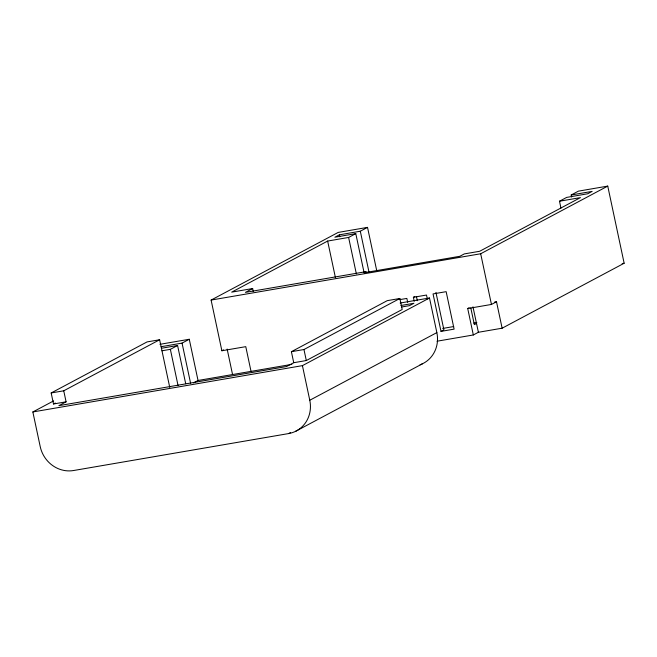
<?xml version="1.0" encoding="UTF-8"?>
<svg xmlns="http://www.w3.org/2000/svg" width="657" height="657" viewBox="0 0 657 657"><rect width="100%" height="100%" fill="white"/><g stroke="black" fill="none" stroke-linecap="round" stroke-linejoin="round"><path stroke-width="0.99" d="M250.982 371.148L245.775 346.658L221.877 350.764L211.102 300.068L338.183 232.422L367.526 227.379L376.707 270.553M363.953 272.039L355.79 233.629L348.612 237.448L327.646 241.053L231.691 292.135L252.658 288.53L253.282 291.503M367.526 227.379L360.307 231.223L339.349 234.828L334.873 237.21L355.79 233.629M159.626 339.759L63.745 390.8L66.086 401.821L53.513 403.981L51.164 392.96L147.053 341.919L159.626 339.759L169.752 387.4M252.658 288.53L245.431 292.373L366.138 271.637L364.044 272.754L459.826 256.296L464.302 253.914L479.659 251.278L580.451 197.617L559.493 201.223L560.955 208.113M290.419 432.618L288.612 433.571L73.543 470.527A29.458 27.471 62 0 1 40.208 446.555L32.85 411.955L53.578 400.918M53.513 403.981L55.319 403.02M66.086 401.821L58.867 405.665L286.518 366.549L293.736 362.705L306.31 360.545L402.199 309.504L399.858 298.483L387.277 300.643L291.396 351.684L293.736 362.705M161.975 350.781L170.36 349.335L177.579 345.492L185.709 383.762M161.088 346.707L182.055 343.11L189.273 339.267L198.036 380.477L193.519 382.883M221.877 350.764L223.561 349.861M559.493 201.223L566.663 197.404L587.67 193.774L592.146 191.392L571.188 194.989L571.615 197.001M571.188 194.989L578.406 191.146L607.75 186.103L624.15 263.243L502.129 328.204L478.386 332.278L473.327 334.971L437.012 341.213M211.102 300.068L480.678 253.758L607.75 186.103M291.396 351.684L303.969 349.524L399.858 298.483M414.238 301.243L413.393 297.293L414.838 296.529M32.85 411.955L302.425 365.637L429.497 297.991L436.856 332.598A29.458 27.471 62 0 1 420.053 364.783M473.327 334.971L467.71 308.527L469.155 307.755M288.612 433.571A29.458 27.471 62 0 0 309.776 400.244L436.856 332.598M467.71 308.527L491.452 304.446L496.503 301.752L502.129 328.204M441.011 331.391L454.11 329.132L446.152 291.667L433.045 293.917L441.011 331.391L443.902 329.847L435.936 292.381M476.514 323.466L474.346 324.615L470.806 307.969M295.461 431.386L422.541 363.74M399.793 299.633L406.847 298.426L407.685 302.368M413.393 297.293L426.5 295.042L427.337 298.992M622.13 263.597L624.15 263.243M159.93 344.309L189.273 339.267M400.154 303.033L429.497 297.991M400.918 305.505L413.894 303.279L409.418 305.661L401.435 307.033M161.606 348.235L177.579 345.492M494.524 302.097L496.503 301.752M51.164 392.96L63.745 390.8M442.687 328.443L453.724 326.545M473.804 323.096L476.818 322.579M198.036 380.477L291.872 364.356M480.678 253.758L491.452 304.446M472.974 306.811L478.386 332.278M416.497 296.742L417.335 300.692M360.307 231.223L369.062 272.392M348.612 237.448L356.357 273.887M339.349 234.828L339.768 236.807M327.646 241.053L335.44 277.689M303.969 349.524L306.31 360.545M302.425 365.637L309.776 400.244M227.141 349.048L232.553 374.515M182.055 343.11L190.604 383.343M170.36 349.335L178.072 385.643"/></g></svg>
